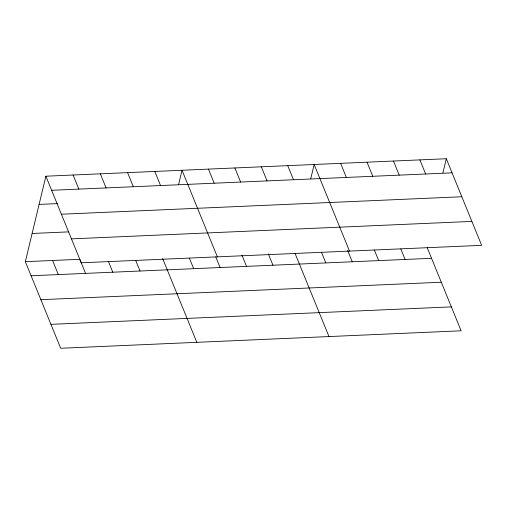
<?xml version="1.0" encoding="UTF-8"?>
<svg xmlns="http://www.w3.org/2000/svg" width="507" height="507" viewBox="0 0 507 507"><rect width="100%" height="100%" fill="white"/><g stroke="black" fill="none" stroke-linecap="round" stroke-linejoin="round"><path stroke-width="0.76" d="M427.224 247.733L461.123 330.798L60.688 348.265L25.35 261.669L45.877 176.202L446.312 158.735L481.65 245.331L81.215 262.791L45.877 176.202M178.641 184.364L182.026 170.263L217.364 256.853M310.785 178.603L314.169 164.502L349.507 251.092M442.928 172.843L446.312 158.735M51.632 190.296L452.067 172.836M39.102 204.403L57.779 203.592M61.391 214.22L461.826 196.754M32.125 233.467L68.692 231.87M71.455 238.867L471.884 221.407M25.35 261.669L79.808 259.292L85.563 273.393M31.104 275.764L431.539 258.304M40.864 299.688L441.299 282.228M50.922 324.341L451.357 306.874M419.885 159.889L425.639 173.983M393.457 161.042L399.205 175.137M367.024 162.196L372.778 176.29M400.796 248.886L405.106 259.457M340.596 163.349L346.351 177.444M374.362 250.033L378.678 260.611M347.65 250.483L352.251 261.758M287.742 165.656L293.496 179.751M321.508 252.34L325.824 262.911M261.314 166.803L267.062 180.904M295.08 253.494L328.98 336.559M234.88 167.956L240.635 182.051M268.361 253.944L272.962 265.218M208.453 169.11L214.208 183.204M241.934 255.097L246.535 266.371M215.792 256.954L220.108 267.525M154.8 171.448L160.548 185.549M189.365 258.107L193.68 268.678M127.568 172.64L133.322 186.734M162.646 258.551L196.836 342.326M100.335 173.825L106.09 187.92M135.705 260.446L140.021 271.017M108.479 261.631L112.788 272.202M73.109 175.016L78.858 189.111M52.582 260.484L58.33 274.579"/></g></svg>
